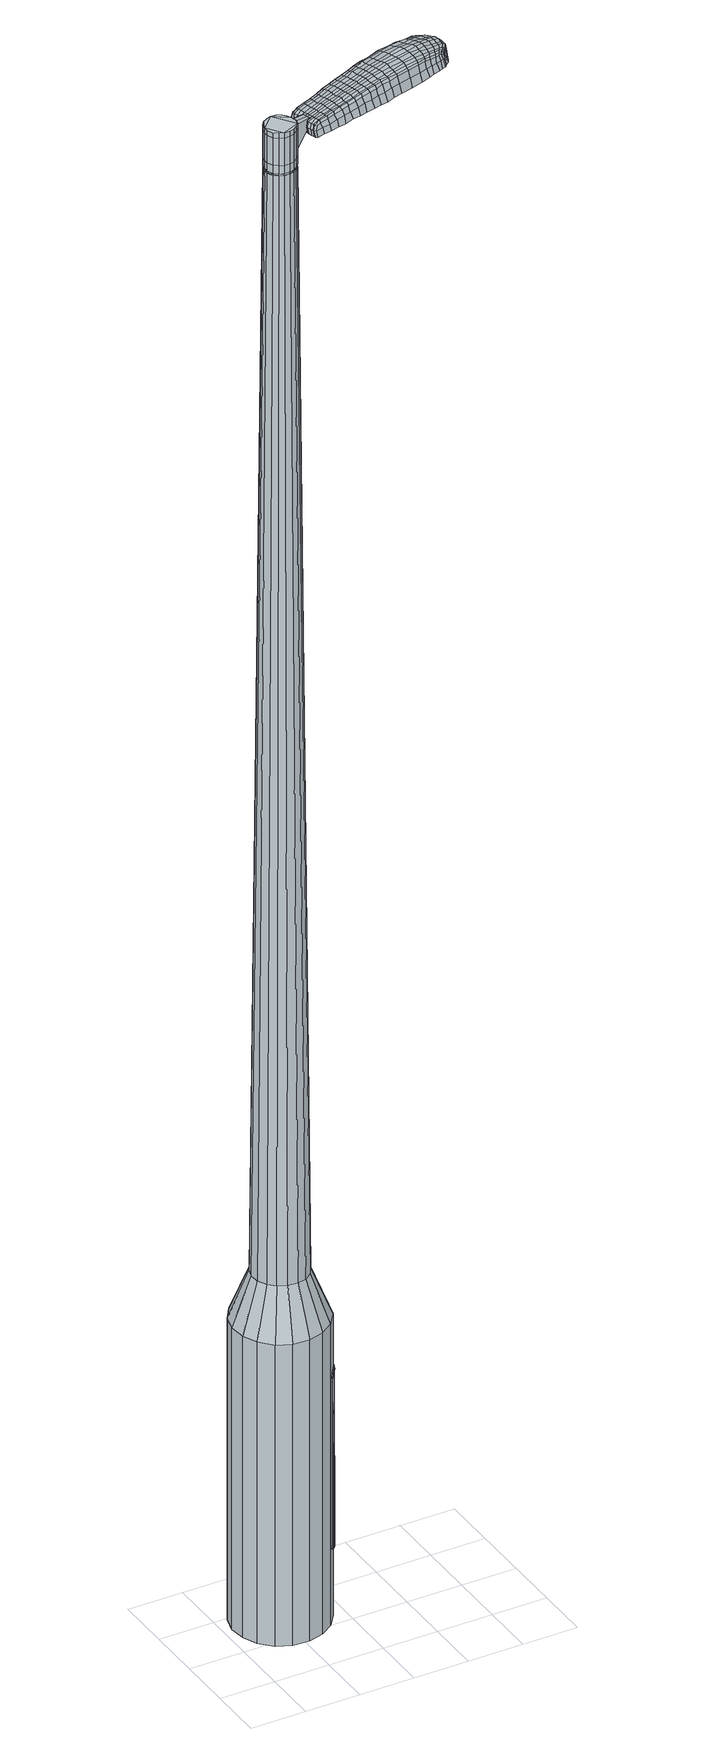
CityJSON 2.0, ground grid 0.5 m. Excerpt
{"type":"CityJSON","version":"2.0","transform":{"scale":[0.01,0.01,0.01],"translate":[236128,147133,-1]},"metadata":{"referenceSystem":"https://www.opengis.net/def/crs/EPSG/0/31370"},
"CityObjects":{
"object1":{"type":"GenericCityObject","attributes":{"cluster":446,"mean_distance_to_centroid":0.247,"new_centroid_x":236128.49,"new_centroid_y":147133.78,"mean_distance_to_camera":9.96,"H1":10.57,"H2":10.95,"Z_final":110.58,"cluster2":-1,"proj_x":236129.74,"proj_y":147138.42,"id_line":53758,"bearing_l":105.01,"distance":4.8,"orientation":"right","G_obj":15.01},"geometry":[{"type":"MultiSurface","lod":"2","boundaries":[[[0,1,2,3]],[[1,4,5,2]],[[4,6,7,5]],[[6,8,9,7]],[[8,10,11,9]],[[10,12,13,11]],[[12,14,15,13]],[[14,16,17,15]],[[16,18,19,17]],[[18,20,21,19]],[[20,22,23,21]],[[22,24,25,23]],[[24,26,27,25]],[[26,28,29,27]],[[28,30,31,29]],[[30,32,33,31]],[[32,34,35,33]],[[34,0,3,35]],[[36,37,38,39]],[[38,40,41,42]],[[41,43,42]],[[42,44,45,46]],[[45,47,46]],[[46,48,49,50]],[[49,51,50]],[[42,46,50,38]],[[50,52,39,38]],[[53,36,39]],[[2,5,7,35]],[[7,9,11,15]],[[11,13,15]],[[15,17,19,23]],[[19,21,23]],[[23,25,27,31]],[[27,29,31]],[[15,23,31,7]],[[31,33,35,7]],[[3,2,35]],[[1,0,54,55]],[[0,34,56,54]],[[34,32,57,56]],[[32,30,58,57]],[[30,28,59,58]],[[28,26,60,59]],[[26,24,61,60]],[[24,22,62,61]],[[22,20,63,62]],[[20,18,64,63]],[[18,16,65,64]],[[16,14,66,65]],[[14,12,67,66]],[[12,10,68,67]],[[10,8,69,68]],[[8,6,70,69]],[[6,4,71,70]],[[4,1,55,71]],[[55,54,72,73]],[[54,56,74,72]],[[56,57,75,74]],[[57,58,76,75]],[[58,59,77,76]],[[59,60,78,77]],[[60,61,79,78]],[[61,62,80,79]],[[62,63,81,80]],[[63,64,82,81]],[[64,65,83,82]],[[65,66,84,83]],[[66,67,85,84]],[[67,68,86,85]],[[68,69,87,86]],[[69,70,88,87]],[[70,71,89,88]],[[71,55,73,89]],[[72,90,91,92]],[[74,93,90,72]],[[75,94,93,74]],[[76,95,94,75]],[[96,97,95,76]],[[78,98,97,96]],[[99,100,98,78]],[[101,102,100,99]],[[103,104,102,101]],[[105,106,104,103]],[[107,108,106,105]],[[109,110,108,107]],[[111,112,110,109]],[[86,113,112,111]],[[114,115,113,86]],[[116,117,115,114]],[[118,119,117,116]],[[92,91,119,118]],[[120,121,122,123]],[[124,120,123,125]],[[126,124,125,127]],[[128,126,127,129]],[[130,128,129,131]],[[132,130,131,133]],[[134,132,133,135]],[[136,134,135,137]],[[138,136,137,139]],[[140,138,139,141]],[[142,140,141,143]],[[144,142,143,145]],[[146,144,145,147]],[[148,146,147,149]],[[150,148,149,151]],[[152,150,151,153]],[[73,72,92]],[[77,96,76]],[[77,78,96]],[[79,99,78]],[[79,80,101,99]],[[80,81,103,101]],[[81,82,105,103]],[[82,83,107,105]],[[83,84,109,107]],[[84,85,111,109]],[[85,86,111]],[[87,114,86]],[[87,88,116,114]],[[88,89,118,116]],[[89,73,92,118]],[[154,91,90]],[[154,155,119,91]],[[155,156,117,119]],[[156,157,115,117]],[[157,113,115]],[[158,112,113]],[[158,159,110,112]],[[159,160,108,110]],[[160,161,106,108]],[[161,162,104,106]],[[162,163,102,104]],[[163,164,100,102]],[[164,98,100]],[[165,97,98]],[[165,95,97]],[[39,52,152,166]],[[154,90,167,153]],[[53,39,166,121]],[[90,93,122,167]],[[36,53,121,120]],[[93,94,123,122]],[[37,36,120,124]],[[94,95,125,123]],[[38,37,124,126]],[[95,165,127,125]],[[40,38,126,128]],[[165,98,129,127]],[[41,40,128,130]],[[98,164,131,129]],[[43,41,130,132]],[[164,163,133,131]],[[42,43,132,134]],[[163,162,135,133]],[[44,42,134,136]],[[162,161,137,135]],[[45,44,136,138]],[[161,160,139,137]],[[47,45,138,140]],[[160,159,141,139]],[[46,47,140,142]],[[159,158,143,141]],[[48,46,142,144]],[[158,113,145,143]],[[49,48,144,146]],[[113,157,147,145]],[[51,49,146,148]],[[157,156,149,147]],[[50,51,148,150]],[[156,155,151,149]],[[52,50,150,152]],[[155,154,153,151]],[[152,153,168,169]],[[153,167,170,168]],[[167,122,171,170]],[[122,121,172,171]],[[121,166,173,172]],[[166,152,169,173]],[[174,175,176,177]],[[178,174,177,179]],[[174,178,180,181]],[[175,174,181,182]],[[183,184,185,186]],[[187,183,186,188]],[[183,187,189,190]],[[184,183,190,191]],[[192,193,194,195]],[[196,192,195,197]],[[192,196,198,199]],[[193,192,199,200]],[[201,202,203,204]],[[205,201,204,206]],[[201,205,207,208]],[[202,201,208,209]],[[210,211,212,213]],[[214,210,213,215]],[[210,214,216,217]],[[211,210,217,218]],[[219,220,221,222]],[[223,219,222,224]],[[219,223,225,226]],[[220,219,226,227]],[[228,229,230,231]],[[220,228,231,221]],[[228,220,227,232]],[[229,228,232,233]],[[234,235,236,237]],[[229,234,237,230]],[[234,229,233,238]],[[235,234,238,239]],[[240,178,179,241]],[[235,240,241,236]],[[240,235,239,242]],[[178,240,242,180]],[[243,244,245,246]],[[247,243,246,248]],[[243,247,249,250]],[[244,243,250,251]],[[252,253,254,255]],[[244,252,255,245]],[[252,244,251,256]],[[253,252,256,257]],[[258,259,260,261]],[[253,258,261,254]],[[258,253,257,262]],[[259,258,262,263]],[[264,265,266,267]],[[259,264,267,260]],[[264,259,263,268]],[[265,264,268,269]],[[270,175,182,271]],[[265,270,271,266]],[[270,265,269,272]],[[175,270,272,176]],[[273,274,275,276]],[[277,273,276,278]],[[273,277,279,280]],[[274,273,280,281]],[[282,283,284,285]],[[274,282,285,275]],[[282,274,281,286]],[[283,282,286,287]],[[288,289,290,291]],[[283,288,291,284]],[[288,283,287,292]],[[289,288,292,293]],[[294,187,188,295]],[[289,294,295,290]],[[294,289,293,296]],[[187,294,296,189]],[[297,298,299,300]],[[301,297,300,302]],[[297,301,303,304]],[[298,297,304,305]],[[306,307,308,309]],[[298,306,309,299]],[[306,298,305,310]],[[307,306,310,311]],[[312,313,314,315]],[[307,312,315,308]],[[312,307,311,316]],[[313,312,316,317]],[[318,319,320,321]],[[313,318,321,314]],[[318,313,317,322]],[[319,318,322,323]],[[324,184,191,325]],[[319,324,325,320]],[[324,319,323,326]],[[184,324,326,185]],[[327,213,212,328]],[[329,327,328,330]],[[327,329,331,332]],[[213,327,332,215]],[[333,329,330,334]],[[335,333,334,336]],[[333,335,337,338]],[[329,333,338,331]],[[339,335,336,340]],[[341,339,340,342]],[[339,341,343,344]],[[335,339,344,337]],[[345,341,342,346]],[[347,345,346,348]],[[345,347,349,350]],[[341,345,350,343]],[[351,347,348,352]],[[202,351,352,203]],[[351,202,209,353]],[[347,351,353,349]],[[354,355,200,199]],[[356,354,199,198]],[[354,356,357,358]],[[355,354,358,359]],[[360,361,359,358]],[[362,360,358,357]],[[360,362,363,364]],[[361,360,364,365]],[[366,367,365,364]],[[368,366,364,363]],[[366,368,369,370]],[[367,366,370,371]],[[372,373,371,370]],[[374,372,370,369]],[[372,374,207,205]],[[373,372,205,206]],[[375,376,377,378]],[[277,375,378,279]],[[375,277,278,379]],[[376,375,379,380]],[[381,196,197,382]],[[376,381,382,377]],[[381,376,380,383]],[[196,381,383,198]],[[384,385,386,387]],[[223,384,387,225]],[[384,223,224,388]],[[385,384,388,389]],[[390,391,392,393]],[[385,390,393,386]],[[390,385,389,394]],[[391,390,394,395]],[[396,193,200,397]],[[391,396,397,392]],[[396,391,395,398]],[[193,396,398,194]],[[399,400,401,402]],[[181,399,402,182]],[[399,181,180,403]],[[400,399,403,404]],[[405,406,407,408]],[[400,405,408,401]],[[405,400,404,409]],[[406,405,409,410]],[[411,204,203,412]],[[406,411,412,407]],[[411,406,410,413]],[[204,411,413,206]],[[414,415,416,417]],[[186,414,417,188]],[[414,186,185,418]],[[415,414,418,419]],[[420,208,207,421]],[[415,420,421,416]],[[420,415,419,422]],[[208,420,422,209]],[[423,424,425,426]],[[301,423,426,303]],[[423,301,302,427]],[[424,423,427,428]],[[429,214,215,430]],[[424,429,430,425]],[[429,424,428,431]],[[214,429,431,216]],[[432,433,434,435]],[[247,432,435,249]],[[432,247,248,436]],[[433,432,436,437]],[[438,439,440,441]],[[433,438,441,434]],[[438,433,437,442]],[[439,438,442,443]],[[444,211,218,445]],[[439,444,445,440]],[[444,439,443,446]],[[211,444,446,212]],[[447,448,437,436]],[[246,447,436,248]],[[447,246,245,449]],[[448,447,449,450]],[[451,452,443,442]],[[448,451,442,437]],[[451,448,450,453]],[[452,451,453,454]],[[455,328,212,446]],[[452,455,446,443]],[[455,452,454,456]],[[328,455,456,330]],[[457,458,459,460]],[[304,457,460,305]],[[457,304,303,426]],[[458,457,426,425]],[[461,332,331,462]],[[458,461,462,459]],[[461,458,425,430]],[[332,461,430,215]],[[463,464,450,449]],[[255,463,449,245]],[[463,255,254,465]],[[464,463,465,466]],[[467,468,454,453]],[[464,467,453,450]],[[467,464,466,469]],[[468,467,469,470]],[[471,334,330,456]],[[468,471,456,454]],[[471,468,470,472]],[[334,471,472,336]],[[473,474,475,476]],[[310,473,476,311]],[[473,310,305,460]],[[474,473,460,459]],[[477,338,337,478]],[[474,477,478,475]],[[477,474,459,462]],[[338,477,462,331]],[[479,480,466,465]],[[261,479,465,254]],[[479,261,260,481]],[[480,479,481,482]],[[483,484,470,469]],[[480,483,469,466]],[[483,480,482,485]],[[484,483,485,486]],[[487,340,336,472]],[[484,487,472,470]],[[487,484,486,488]],[[340,487,488,342]],[[489,490,491,492]],[[316,489,492,317]],[[489,316,311,476]],[[490,489,476,475]],[[493,344,343,494]],[[490,493,494,491]],[[493,490,475,478]],[[344,493,478,337]],[[495,496,482,481]],[[267,495,481,260]],[[495,267,266,497]],[[496,495,497,498]],[[499,500,486,485]],[[496,499,485,482]],[[499,496,498,501]],[[500,499,501,502]],[[503,346,342,488]],[[500,503,488,486]],[[503,500,502,504]],[[346,503,504,348]],[[505,506,507,508]],[[322,505,508,323]],[[505,322,317,492]],[[506,505,492,491]],[[509,350,349,510]],[[506,509,510,507]],[[509,506,491,494]],[[350,509,494,343]],[[511,512,498,497]],[[271,511,497,266]],[[511,271,182,402]],[[512,511,402,401]],[[513,514,502,501]],[[512,513,501,498]],[[513,512,401,408]],[[514,513,408,407]],[[515,352,348,504]],[[514,515,504,502]],[[515,514,407,412]],[[352,515,412,203]],[[516,517,419,418]],[[326,516,418,185]],[[516,326,323,508]],[[517,516,508,507]],[[518,353,209,422]],[[517,518,422,419]],[[518,517,507,510]],[[353,518,510,349]],[[519,520,380,379]],[[276,519,379,278]],[[519,276,275,521]],[[520,519,521,522]],[[523,356,198,383]],[[520,523,383,380]],[[523,520,522,524]],[[356,523,524,357]],[[525,526,527,528]],[[226,525,528,227]],[[525,226,225,387]],[[526,525,387,386]],[[529,530,531,532]],[[526,529,532,527]],[[529,526,386,393]],[[530,529,393,392]],[[533,355,359,534]],[[530,533,534,531]],[[533,530,392,397]],[[355,533,397,200]],[[535,536,522,521]],[[285,535,521,275]],[[535,285,284,537]],[[536,535,537,538]],[[539,362,357,524]],[[536,539,524,522]],[[539,536,538,540]],[[362,539,540,363]],[[541,542,543,544]],[[232,541,544,233]],[[541,232,227,528]],[[542,541,528,527]],[[545,546,547,548]],[[542,545,548,543]],[[545,542,527,532]],[[546,545,532,531]],[[549,361,365,550]],[[546,549,550,547]],[[549,546,531,534]],[[361,549,534,359]],[[551,552,538,537]],[[291,551,537,284]],[[551,291,290,553]],[[552,551,553,554]],[[555,368,363,540]],[[552,555,540,538]],[[555,552,554,556]],[[368,555,556,369]],[[557,558,559,560]],[[238,557,560,239]],[[557,238,233,544]],[[558,557,544,543]],[[561,562,563,564]],[[558,561,564,559]],[[561,558,543,548]],[[562,561,548,547]],[[565,367,371,566]],[[562,565,566,563]],[[565,562,547,550]],[[367,565,550,365]],[[567,568,554,553]],[[295,567,553,290]],[[567,295,188,417]],[[568,567,417,416]],[[569,374,369,556]],[[568,569,556,554]],[[569,568,416,421]],[[374,569,421,207]],[[570,571,404,403]],[[242,570,403,180]],[[570,242,239,560]],[[571,570,560,559]],[[572,573,410,409]],[[571,572,409,404]],[[572,571,559,564]],[[573,572,564,563]],[[574,373,206,413]],[[573,574,413,410]],[[574,573,563,566]],[[373,574,566,371]],[[575,576,577,578]],[[578,577,579,580]],[[581,579,577,582]],[[582,577,576,583]],[[584,585,586,587]],[[587,586,588,589]],[[590,588,586,591]],[[591,586,585,592]],[[593,594,595,596]],[[596,595,597,598]],[[599,597,595,600]],[[600,595,594,601]],[[602,603,604,605]],[[605,604,606,607]],[[608,606,604,609]],[[609,604,603,610]],[[611,612,613,614]],[[614,613,615,616]],[[617,615,613,618]],[[618,613,612,619]],[[620,621,622,623]],[[623,622,624,625]],[[626,624,622,627]],[[627,622,621,628]],[[629,630,631,632]],[[632,631,621,620]],[[628,621,631,633]],[[633,631,630,634]],[[635,636,637,638]],[[638,637,630,629]],[[634,630,637,639]],[[639,637,636,640]],[[580,579,641,642]],[[642,641,636,635]],[[640,636,641,643]],[[643,641,579,581]],[[644,645,646,647]],[[647,646,648,649]],[[650,648,646,651]],[[651,646,645,652]],[[653,654,655,656]],[[656,655,645,644]],[[652,645,655,657]],[[657,655,654,658]],[[659,660,661,662]],[[662,661,654,653]],[[658,654,661,663]],[[663,661,660,664]],[[665,666,667,668]],[[668,667,660,659]],[[664,660,667,669]],[[669,667,666,670]],[[583,576,671,672]],[[672,671,666,665]],[[670,666,671,673]],[[673,671,576,575]],[[674,675,676,677]],[[677,676,678,679]],[[680,678,676,681]],[[681,676,675,682]],[[683,684,685,686]],[[686,685,675,674]],[[682,675,685,687]],[[687,685,684,688]],[[689,690,691,692]],[[692,691,684,683]],[[688,684,691,693]],[[693,691,690,694]],[[589,588,695,696]],[[696,695,690,689]],[[694,690,695,697]],[[697,695,588,590]],[[698,699,700,701]],[[701,700,702,703]],[[704,702,700,705]],[[705,700,699,706]],[[707,708,709,710]],[[710,709,699,698]],[[706,699,709,711]],[[711,709,708,712]],[[713,714,715,716]],[[716,715,708,707]],[[712,708,715,717]],[[717,715,714,718]],[[719,720,721,722]],[[722,721,714,713]],[[718,714,721,723]],[[723,721,720,724]],[[592,585,725,726]],[[726,725,720,719]],[[724,720,725,727]],[[727,725,585,584]],[[611,614,728,729]],[[729,728,730,731]],[[732,730,728,172]],[[172,728,614,616]],[[731,730,733,734]],[[734,733,735,736]],[[737,735,733,738]],[[738,733,730,732]],[[736,735,739,740]],[[740,739,741,742]],[[743,741,739,744]],[[744,739,735,737]],[[742,741,745,746]],[[746,745,747,748]],[[749,747,745,750]],[[750,745,741,743]],[[748,747,751,752]],[[752,751,603,602]],[[610,603,751,753]],[[753,751,747,749]],[[601,754,755,600]],[[600,755,756,599]],[[757,756,755,758]],[[758,755,754,759]],[[759,760,761,758]],[[758,761,762,757]],[[763,762,761,764]],[[764,761,760,765]],[[765,766,767,764]],[[764,767,768,763]],[[769,768,767,770]],[[770,767,766,771]],[[771,772,773,770]],[[770,773,774,769]],[[608,774,773,606]],[[606,773,772,607]],[[775,776,777,778]],[[778,777,678,680]],[[679,678,777,779]],[[779,777,776,780]],[[598,597,781,782]],[[782,781,776,775]],[[780,776,781,783]],[[783,781,597,599]],[[784,785,786,787]],[[787,786,624,626]],[[625,624,786,788]],[[788,786,785,789]],[[790,791,792,793]],[[793,792,785,784]],[[789,785,792,794]],[[794,792,791,795]],[[601,594,796,797]],[[797,796,791,790]],[[795,791,796,798]],[[798,796,594,593]],[[799,800,801,802]],[[802,801,582,583]],[[581,582,801,803]],[[803,801,800,804]],[[805,806,807,808]],[[808,807,800,799]],[[804,800,807,809]],[[809,807,806,810]],[[602,605,811,812]],[[812,811,806,805]],[[810,806,811,813]],[[813,811,605,607]],[[814,815,816,817]],[[817,816,587,589]],[[584,587,816,818]],[[818,816,815,819]],[[608,609,820,821]],[[821,820,815,814]],[[819,815,820,822]],[[822,820,609,610]],[[823,824,825,826]],[[826,825,702,704]],[[703,702,825,827]],[[827,825,824,828]],[[616,615,829,830]],[[830,829,824,823]],[[828,824,829,831]],[[831,829,615,617]],[[832,833,648,834]],[[834,648,650]],[[649,648,835]],[[835,648,833,836]],[[837,838,839,840]],[[840,839,833,832]],[[836,833,839,841]],[[841,839,838,842]],[[619,612,843,844]],[[844,843,838,837]],[[842,838,843,845]],[[845,843,612,611]],[[836,846,847,835]],[[835,847,647,649]],[[644,647,847,848]],[[847,846,848]],[[842,849,850,841]],[[841,850,846,836]],[[848,846,850,851]],[[851,850,849,852]],[[611,729,853,845]],[[845,853,849,842]],[[852,849,853,854]],[[854,853,729,731]],[[855,856,857,858]],[[858,857,705,706]],[[704,705,857,826]],[[826,857,856,823]],[[732,172,859,860]],[[860,859,856,855]],[[823,856,859,830]],[[830,859,172,616]],[[861,862,848]],[[848,862,656,644]],[[653,656,862,863]],[[863,862,861,864]],[[852,865,866,851]],[[851,866,861,848]],[[864,861,866,867]],[[867,866,865,868]],[[731,734,869,854]],[[854,869,865,852]],[[868,865,869,870]],[[870,869,734,736]],[[871,872,873,874]],[[874,873,711,712]],[[706,711,873,858]],[[858,873,872,855]],[[737,738,875,876]],[[876,875,872,871]],[[855,872,875,860]],[[860,875,738,732]],[[864,877,878,863]],[[863,878,662,653]],[[659,662,878,879]],[[879,878,877,880]],[[868,881,882,867]],[[867,882,877,864]],[[880,877,882,883]],[[883,882,881,884]],[[736,740,885,870]],[[870,885,881,868]],[[884,881,885,886]],[[886,885,740,742]],[[887,888,889,890]],[[890,889,717,718]],[[712,717,889,874]],[[874,889,888,871]],[[743,744,891,892]],[[892,891,888,887]],[[871,888,891,876]],[[876,891,744,737]],[[880,893,894,879]],[[879,894,668,659]],[[665,668,894,895]],[[895,894,893,896]],[[884,897,898,883]],[[883,898,893,880]],[[896,893,898,899]],[[899,898,897,900]],[[742,746,901,886]],[[886,901,897,884]],[[900,897,901,902]],[[902,901,746,748]],[[903,904,905,906]],[[906,905,723,724]],[[718,723,905,890]],[[890,905,904,887]],[[749,750,907,908]],[[908,907,904,903]],[[887,904,907,892]],[[892,907,750,743]],[[896,909,910,895]],[[895,910,672,665]],[[583,672,910,802]],[[802,910,909,799]],[[900,911,912,899]],[[899,912,909,896]],[[799,909,912,808]],[[808,912,911,805]],[[748,752,913,902]],[[902,913,911,900]],[[805,911,913,812]],[[812,913,752,602]],[[819,914,915,818]],[[818,915,727,584]],[[724,727,915,906]],[[906,915,914,903]],[[610,753,916,822]],[[822,916,914,819]],[[903,914,916,908]],[[908,916,753,749]],[[780,917,918,779]],[[779,918,677,679]],[[674,677,918,919]],[[919,918,917,920]],[[599,756,921,783]],[[783,921,917,780]],[[920,917,921,922]],[[922,921,756,757]],[[923,924,925,926]],[[926,925,627,628]],[[626,627,925,787]],[[787,925,924,784]],[[927,928,929,930]],[[930,929,924,923]],[[784,924,929,793]],[[793,929,928,790]],[[759,754,931,932]],[[932,931,928,927]],[[790,928,931,797]],[[797,931,754,601]],[[920,933,934,919]],[[919,934,686,674]],[[683,686,934,935]],[[935,934,933,936]],[[757,762,937,922]],[[922,937,933,920]],[[936,933,937,938]],[[938,937,762,763]],[[939,940,941,942]],[[942,941,633,634]],[[628,633,941,926]],[[926,941,940,923]],[[943,944,945,946]],[[946,945,940,939]],[[923,940,945,930]],[[930,945,944,927]],[[765,760,947,948]],[[948,947,944,943]],[[927,944,947,932]],[[932,947,760,759]],[[936,949,950,935]],[[935,950,692,683]],[[689,692,950,951]],[[951,950,949,952]],[[763,768,953,938]],[[938,953,949,936]],[[952,949,953,954]],[[954,953,768,769]],[[955,956,957,958]],[[958,957,639,640]],[[634,639,957,942]],[[942,957,956,939]],[[959,960,961,962]],[[962,961,956,955]],[[939,956,961,946]],[[946,961,960,943]],[[771,766,963,964]],[[964,963,960,959]],[[943,960,963,948]],[[948,963,766,765]],[[952,965,966,951]],[[951,966,696,689]],[[589,696,966,817]],[[817,966,965,814]],[[769,774,967,954]],[[954,967,965,952]],[[814,965,967,821]],[[821,967,774,608]],[[804,968,969,803]],[[803,969,643,581]],[[640,643,969,958]],[[958,969,968,955]],[[810,970,971,809]],[[809,971,968,804]],[[955,968,971,962]],[[962,971,970,959]],[[607,772,972,813]],[[813,972,970,810]],[[959,970,972,964]],[[964,972,772,771]],[[575,578,177,176]],[[578,580,179,177]],[[590,591,190,189]],[[591,592,191,190]],[[593,596,195,194]],[[596,598,197,195]],[[617,618,217,216]],[[618,619,218,217]],[[620,623,222,221]],[[623,625,224,222]],[[629,632,231,230]],[[632,620,221,231]],[[635,638,237,236]],[[638,629,230,237]],[[580,642,241,179]],[[642,635,236,241]],[[650,651,250,249]],[[651,652,251,250]],[[652,657,256,251]],[[657,658,257,256]],[[658,663,262,257]],[[663,664,263,262]],[[664,669,268,263]],[[669,670,269,268]],[[670,673,272,269]],[[673,575,176,272]],[[680,681,280,279]],[[681,682,281,280]],[[682,687,286,281]],[[687,688,287,286]],[[688,693,292,287]],[[693,694,293,292]],[[694,697,296,293]],[[697,590,189,296]],[[698,701,300,299]],[[701,703,302,300]],[[707,710,309,308]],[[710,698,299,309]],[[713,716,315,314]],[[716,707,308,315]],[[719,722,321,320]],[[722,713,314,321]],[[592,726,325,191]],[[726,719,320,325]],[[775,778,378,377]],[[778,680,279,378]],[[598,782,382,197]],[[782,775,377,382]],[[625,788,388,224]],[[788,789,389,388]],[[789,794,394,389]],[[794,795,395,394]],[[795,798,398,395]],[[798,593,194,398]],[[703,827,427,302]],[[827,828,428,427]],[[828,831,431,428]],[[831,617,216,431]],[[832,834,435,434]],[[834,650,249,435]],[[837,840,441,440]],[[840,832,434,441]],[[619,844,445,218]],[[844,837,440,445]],[[973,974,975,976]],[[977,978,976,975]],[[979,980,981,982]],[[983,984,985,986]],[[974,987,988,975]],[[989,977,975,988]],[[990,979,982,991]],[[992,993,984,983]],[[987,994,995,988]],[[995,996,989,988]],[[997,990,991,998]],[[999,993,992,1000]],[[994,1001,1002,995]],[[1002,1003,996,995]],[[1004,997,998,1005]],[[1006,999,1000,1007]],[[1008,1009,1010,1011]],[[1012,1013,1009,1008]],[[1012,1014,1015,1013]],[[1014,1016,1017,1015]],[[1018,1019,1020,1021]],[[1022,1023,1019,1018]],[[1024,1025,1023,1022]],[[1026,1027,1025,1024]],[[1021,1010,1009,1018]],[[1018,1009,1013,1022]],[[1013,1015,1024,1022]],[[1015,1017,1026,1024]],[[982,981,978,977]],[[991,982,977,989]],[[996,998,991,989]],[[1003,1005,998,996]],[[983,986,980,979]],[[992,983,979,990]],[[1000,992,990,997]],[[1007,1000,997,1004]],[[984,1008,1011,985]],[[993,1012,1008,984]],[[1014,1012,993,999]],[[1016,1014,999,1006]],[[1028,1029,1030,1031]],[[1030,1032,1033,1034]],[[1030,1034,1035,1036]],[[1030,1036,1031]],[[1037,1028,1031,1038]],[[1039,1038,1031,1040]],[[1041,1040,1031]],[[1042,1030,1029,1043]],[[1044,1042,1043,1045]],[[1046,1044,1045,1047]],[[1048,1046,1047,1049]],[[1050,1048,1049,1051]],[[1051,1052,1053,1054]],[[1051,1054,1055,1056]],[[1051,1056,1057,1058]],[[1057,1059,1060,1061]],[[1057,1061,1062,1063]],[[1057,1063,1058]],[[1051,1058,1050]],[[1064,1065,1029,1028]],[[1066,1067,1032,1030]],[[1068,1069,1041,1031]],[[1065,1070,1043,1029]],[[1071,1066,1030,1042]],[[1070,1072,1045,1043]],[[1073,1071,1042,1044]],[[1072,1074,1047,1045]],[[1075,1073,1044,1046]],[[1074,1076,1049,1047]],[[1077,1075,1046,1048]],[[1076,1078,1051,1049]],[[1079,1077,1048,1050]],[[1078,1080,1052,1051]],[[1081,1082,1059,1057]],[[1083,1079,1050,1058]],[[1053,1052,1080,1084]],[[1054,1053,1084,1085]],[[1055,1054,1085,1086]],[[1056,1055,1086,1087]],[[1057,1056,1087,1081]],[[1088,1064,1028,1037]],[[1089,1088,1037,1038]],[[1090,1089,1038,1039]],[[1091,1090,1039,1040]],[[1069,1091,1040,1041]],[[1033,1032,1067,1092]],[[1060,1059,1082,1093]],[[1034,1033,1092,1094]],[[1035,1034,1094,1095]],[[1036,1035,1095,1096]],[[1031,1036,1096,1068]],[[1061,1060,1093,1097]],[[1062,1061,1097,1098]],[[1063,1062,1098,1099]],[[1058,1063,1099,1083]]]}]}
},
"vertices":[
[91,91,384],[93,76,384],[93,76,96],[91,91,96],[89,62,384],[89,62,96],[80,50,384],[80,50,96],[68,42,384],[68,42,96],[54,38,384],[54,38,96],[39,39,384],[39,39,96],[26,45,384],[26,45,96],[16,56,384],[16,56,96],[10,69,384],[10,69,96],[8,84,384],[8,84,96],[12,98,384],[12,98,96],[20,110,384],[20,110,96],[32,119,384],[32,119,96],[47,122,384],[47,122,96],[61,121,384],[61,121,96],[75,115,384],[75,115,96],[85,104,384],[85,104,96],[58,91,1524],[54,93,1524],[49,94,1524],[63,84,1524],[45,92,1524],[41,90,1524],[37,81,1524],[38,86,1524],[37,77,1524],[39,72,1524],[47,67,1524],[43,69,1524],[52,67,1524],[56,68,1524],[63,74,1524],[60,71,1524],[64,79,1524],[61,88,1524],[75,87,429],[75,78,429],[71,95,429],[65,101,429],[57,104,429],[48,105,429],[40,103,429],[33,98,429],[28,91,429],[25,82,429],[26,74,429],[30,66,429],[36,60,429],[44,56,429],[53,55,429],[61,57,429],[68,62,429],[73,70,429],[63,84,1483],[64,79,1483],[61,88,1483],[58,91,1483],[54,93,1483],[49,94,1483],[45,92,1483],[41,90,1483],[38,86,1483],[37,81,1483],[37,77,1483],[39,72,1483],[43,69,1483],[47,67,1483],[52,67,1483],[56,68,1483],[60,71,1483],[63,74,1483],[63,84,1485],[63,79,1485],[63,79,1483],[61,88,1485],[58,91,1485],[54,93,1485],[49,93,1483],[49,93,1485],[45,92,1485],[41,89,1483],[41,89,1485],[39,86,1483],[39,86,1485],[38,81,1483],[38,81,1485],[38,77,1483],[38,77,1485],[40,73,1483],[40,73,1485],[43,70,1483],[43,70,1485],[47,68,1483],[47,68,1485],[52,67,1485],[56,69,1483],[56,69,1485],[59,71,1483],[59,71,1485],[62,75,1483],[62,75,1485],[58,91,1519],[61,88,1519],[61,88,1493],[58,91,1493],[54,93,1519],[54,93,1493],[49,94,1519],[49,94,1493],[45,92,1519],[45,92,1493],[41,90,1519],[41,90,1493],[38,86,1519],[38,86,1493],[37,81,1519],[37,81,1493],[37,77,1519],[37,77,1493],[39,72,1519],[39,72,1493],[43,69,1519],[43,69,1493],[47,67,1519],[47,67,1493],[52,67,1519],[52,67,1493],[56,68,1519],[56,68,1493],[60,71,1519],[60,71,1493],[63,74,1519],[63,74,1493],[64,79,1519],[64,79,1493],[64,79,1485],[63,74,1485],[60,71,1485],[56,68,1485],[47,67,1485],[43,69,1485],[39,72,1485],[37,77,1485],[37,81,1485],[38,86,1485],[41,90,1485],[49,94,1485],[63,84,1519],[63,84,1493],[82,85,1513],[82,85,1518],[81,88,1513],[81,92,1513],[81,92,1518],[81,88,1518],[158,89,1519],[151,87,1518],[153,86,1509],[160,88,1510],[166,91,1519],[168,90,1510],[165,92,1526],[157,90,1525],[150,89,1525],[148,126,1519],[141,124,1518],[141,122,1525],[148,124,1525],[157,129,1519],[156,127,1526],[157,130,1510],[149,128,1510],[142,126,1509],[224,128,1519],[225,125,1519],[225,125,1513],[225,128,1513],[222,132,1519],[222,132,1513],[220,131,1524],[222,128,1524],[223,124,1524],[152,109,1530],[145,107,1529],[146,104,1529],[153,106,1530],[161,111,1531],[162,108,1531],[160,115,1530],[151,112,1530],[144,110,1529],[74,88,1512],[75,85,1512],[76,86,1517],[75,88,1517],[73,91,1512],[75,91,1517],[74,91,1506],[75,88,1506],[76,85,1506],[215,105,1519],[212,104,1519],[213,103,1512],[216,104,1512],[217,107,1518],[218,106,1512],[216,107,1522],[214,107,1523],[211,105,1524],[207,102,1519],[202,101,1519],[203,99,1512],[209,101,1512],[207,104,1524],[201,102,1525],[196,99,1519],[189,97,1519],[190,95,1511],[198,98,1511],[195,100,1526],[188,98,1526],[178,94,1519],[179,93,1510],[177,95,1526],[86,74,1513],[93,75,1513],[92,76,1518],[85,75,1517],[80,73,1512],[81,74,1516],[81,72,1506],[87,73,1507],[94,74,1507],[101,77,1514],[108,78,1515],[107,79,1520],[99,78,1519],[102,76,1507],[109,77,1507],[115,80,1515],[123,81,1516],[121,82,1522],[114,81,1521],[117,79,1508],[124,80,1508],[130,83,1517],[137,84,1517],[136,85,1524],[128,84,1523],[131,82,1508],[139,83,1509],[144,86,1518],[143,87,1524],[146,85,1509],[206,140,1519],[203,140,1519],[203,138,1524],[207,139,1523],[209,140,1518],[208,139,1522],[209,142,1512],[207,142,1512],[204,141,1512],[198,139,1519],[193,138,1519],[192,136,1525],[198,138,1524],[199,141,1512],[193,140,1512],[187,137,1519],[179,135,1519],[179,133,1526],[186,135,1526],[188,138,1511],[180,136,1511],[168,132,1519],[167,130,1526],[169,134,1510],[78,103,1513],[85,105,1513],[86,107,1507],[79,104,1507],[73,101,1512],[73,102,1506],[74,101,1516],[78,102,1517],[85,104,1518],[92,108,1514],[99,110,1515],[100,112,1507],[93,109,1507],[92,106,1519],[99,109,1520],[107,113,1515],[114,115,1516],[114,117,1508],[107,114,1508],[106,111,1521],[113,113,1522],[121,117,1517],[128,120,1517],[129,121,1509],[121,119,1508],[120,116,1523],[127,118,1524],[135,122,1518],[135,124,1509],[134,120,1524],[81,89,1519],[81,87,1519],[88,91,1520],[89,89,1520],[87,94,1520],[80,92,1519],[95,93,1522],[96,91,1522],[102,95,1523],[103,93,1523],[101,98,1523],[94,96,1521],[109,97,1524],[110,94,1524],[117,99,1525],[117,96,1525],[116,102,1525],[109,100,1524],[124,101,1526],[124,98,1526],[131,103,1527],[132,100,1527],[130,106,1527],[123,104,1526],[138,105,1528],[139,102,1528],[137,108,1528],[219,127,1527],[220,123,1527],[217,131,1526],[213,129,1527],[215,126,1528],[216,122,1528],[209,124,1529],[210,121,1529],[207,128,1528],[200,126,1530],[202,122,1530],[203,119,1530],[195,120,1531],[196,117,1531],[193,124,1530],[184,122,1531],[186,118,1531],[187,114,1531],[173,115,1531],[174,111,1531],[172,118,1531],[211,140,1518],[214,138,1519],[215,139,1513],[212,141,1513],[210,139,1523],[213,137,1523],[218,135,1519],[219,136,1513],[217,135,1524],[219,108,1518],[221,110,1518],[219,111,1523],[217,109,1523],[220,107,1513],[222,110,1513],[222,113,1519],[224,117,1519],[223,117,1524],[221,113,1523],[223,113,1513],[225,117,1513],[225,121,1519],[223,120,1524],[226,121,1513],[156,91,1528],[156,93,1528],[149,92,1528],[149,90,1527],[165,93,1528],[164,95,1529],[155,96,1529],[155,99,1530],[147,98,1529],[148,94,1528],[164,98,1529],[163,101,1530],[154,102,1530],[147,101,1529],[163,105,1531],[148,123,1528],[149,121,1529],[157,123,1529],[156,125,1528],[141,121,1527],[142,118,1528],[150,117,1529],[158,119,1530],[143,115,1528],[71,99,1512],[72,97,1512],[73,97,1517],[73,99,1517],[72,100,1506],[72,98,1506],[73,94,1512],[74,94,1517],[73,95,1506],[78,74,1512],[78,75,1512],[79,75,1506],[79,73,1506],[79,74,1517],[79,76,1517],[77,77,1512],[76,80,1512],[77,80,1506],[78,77,1506],[78,78,1517],[77,81,1517],[76,83,1512],[77,83,1506],[77,83,1517],[84,76,1519],[84,77,1519],[92,77,1520],[91,79,1520],[83,80,1519],[83,82,1519],[91,81,1520],[90,84,1520],[82,84,1519],[89,86,1520],[78,101,1519],[78,99,1519],[85,101,1520],[85,103,1520],[79,96,1519],[86,98,1520],[99,79,1521],[98,81,1521],[106,81,1522],[106,82,1522],[98,83,1521],[97,86,1521],[105,85,1522],[104,87,1523],[96,88,1522],[104,90,1523],[92,105,1521],[93,103,1521],[100,105,1522],[99,107,1522],[93,100,1521],[100,102,1522],[113,82,1523],[113,84,1523],[121,84,1524],[120,85,1524],[112,86,1523],[112,89,1524],[120,88,1525],[119,91,1525],[111,92,1524],[118,94,1525],[106,110,1523],[107,108,1523],[114,110,1524],[113,112,1524],[108,104,1524],[115,106,1525],[128,85,1525],[127,87,1525],[135,87,1526],[135,89,1526],[127,90,1526],[126,92,1526],[134,91,1527],[133,94,1527],[125,95,1526],[132,97,1527],[120,114,1525],[121,112,1525],[128,114,1526],[127,116,1526],[122,108,1526],[129,110,1527],[142,88,1527],[142,90,1527],[141,93,1527],[140,96,1528],[140,99,1528],[134,118,1527],[135,116,1527],[136,113,1528],[208,138,1525],[210,137,1525],[204,138,1526],[207,136,1526],[214,134,1526],[210,133,1527],[215,108,1525],[217,110,1525],[213,109,1526],[212,107,1525],[218,113,1525],[220,116,1526],[216,115,1527],[215,112,1526],[220,120,1526],[216,118,1527],[199,137,1526],[201,135,1527],[193,135,1527],[195,134,1528],[204,132,1528],[198,130,1529],[207,105,1526],[208,107,1527],[202,105,1528],[201,103,1527],[209,110,1527],[210,113,1528],[203,111,1529],[203,108,1528],[210,117,1528],[203,115,1530],[187,134,1528],[189,132,1529],[179,132,1528],[180,130,1529],[191,128,1529],[182,126,1530],[195,101,1528],[196,103,1528],[188,101,1529],[188,99,1528],[196,106,1529],[196,110,1530],[188,107,1530],[188,104,1530],[196,113,1530],[187,111,1531],[168,129,1529],[169,127,1529],[170,123,1530],[176,96,1528],[176,98,1529],[176,101,1530],[176,104,1530],[175,108,1531],[152,88,1509],[151,89,1518],[158,91,1518],[159,90,1509],[166,93,1519],[168,92,1510],[165,94,1525],[156,92,1525],[149,90,1525],[142,120,1525],[142,122,1518],[149,124,1518],[148,123,1525],[157,127,1519],[157,125,1525],[158,128,1510],[150,126,1509],[143,124,1509],[223,124,1513],[222,124,1519],[222,127,1519],[222,128,1513],[220,131,1519],[221,131,1513],[218,130,1524],[220,127,1524],[221,124,1524],[146,104,1528],[146,107,1528],[153,109,1529],[153,106,1529],[161,111,1529],[162,108,1529],[160,115,1529],[152,112,1529],[145,110,1528],[78,86,1516],[77,86,1512],[76,88,1512],[77,89,1516],[76,91,1512],[77,91,1516],[76,92,1506],[77,89,1506],[78,86,1506],[212,105,1512],[211,106,1519],[214,107,1518],[215,106,1512],[216,108,1518],[217,107,1512],[215,109,1522],[213,108,1523],[210,107,1523],[203,101,1512],[201,102,1519],[207,104,1519],[208,103,1512],[206,105,1524],[200,104,1525],[190,97,1511],[188,98,1519],[196,101,1519],[197,100,1511],[195,102,1525],[187,100,1526],[177,96,1519],[179,94,1510],[176,97,1526],[92,78,1518],[93,77,1513],[85,76,1513],[85,77,1517],[80,75,1512],[81,76,1515],[82,74,1506],[87,75,1506],[94,76,1507],[107,81,1520],[108,80,1514],[100,79,1514],[99,80,1519],[101,78,1507],[109,79,1507],[121,84,1522],[122,83,1516],[115,82,1515],[114,83,1521],[116,81,1508],[124,82,1508],[135,87,1523],[137,86,1517],[129,85,1516],[128,86,1522],[131,84,1508],[138,85,1508],[144,88,1517],[142,89,1524],[145,87,1509],[203,136,1523],[203,138,1519],[206,138,1518],[206,137,1523],[209,138,1518],[208,137,1522],[209,140,1512],[207,140,1512],[204,139,1512],[193,135,1525],[193,136,1519],[199,137,1519],[198,136,1524],[199,139,1512],[194,138,1512],[179,131,1526],[180,133,1519],[187,135,1519],[187,133,1525],[188,136,1511],[180,135,1511],[168,130,1519],[168,128,1526],[169,132,1510],[87,105,1507],[86,104,1513],[79,101,1513],[79,103,1506],[74,99,1512],[75,101,1506],[75,99,1515],[79,100,1517],[86,102,1518],[101,110,1507],[100,108,1514],[93,106,1514],[94,107,1507],[93,105,1519],[100,107,1520],[115,115,1508],[114,113,1516],[107,111,1515],[108,112,1508],[107,109,1521],[114,112,1522],[129,119,1508],[128,118,1517],[121,115,1516],[122,117,1508],[121,114,1522],[128,116,1523],[135,120,1517],[136,122,1509],[135,118,1524],[82,90,1518],[82,87,1518],[88,91,1519],[89,89,1519],[88,94,1519],[96,93,1520],[96,91,1520],[103,95,1521],[103,93,1521],[102,98,1521],[95,96,1520],[110,97,1523],[111,95,1523],[117,99,1524],[118,97,1524],[116,102,1524],[109,100,1523],[124,101,1525],[125,98,1525],[131,103,1526],[132,100,1526],[131,106,1526],[123,104,1525],[138,105,1527],[139,102,1527],[138,108,1527],[219,123,1526],[218,126,1526],[216,130,1525],[212,129,1526],[214,125,1526],[215,122,1526],[209,121,1528],[208,124,1528],[206,127,1527],[200,125,1528],[201,122,1529],[202,119,1529],[195,117,1530],[194,120,1530],[193,124,1529],[184,121,1530],[186,118,1530],[187,115,1530],[174,111,1530],[173,115,1530],[172,118,1530],[213,138,1513],[213,137,1518],[210,138,1518],[211,139,1512],[209,137,1523],[212,136,1523],[216,134,1519],[217,135,1513],[215,133,1523],[217,112,1523],[219,111,1518],[217,109,1518],[216,110,1523],[218,109,1512],[220,111,1512],[221,117,1523],[222,118,1519],[220,114,1519],[219,114,1523],[221,114,1513],[223,117,1513],[222,121,1519],[221,121,1524],[223,121,1513],[149,92,1527],[156,94,1527],[156,93,1527],[149,91,1526],[164,95,1527],[164,96,1528],[148,98,1528],[155,100,1528],[155,97,1528],[148,95,1527],[164,99,1528],[163,102,1529],[154,103,1529],[147,101,1528],[163,105,1529],[157,123,1528],[149,120,1527],[148,122,1527],[157,124,1527],[142,119,1526],[142,118,1527],[150,116,1528],[159,119,1528],[143,114,1527],[75,98,1516],[74,98,1512],[73,99,1512],[74,99,1516],[74,100,1506],[75,99,1506],[75,95,1512],[76,95,1516],[75,96,1506],[81,75,1506],[80,76,1512],[81,74,1506],[80,76,1516],[80,77,1516],[79,80,1506],[78,81,1512],[79,78,1512],[80,78,1506],[80,79,1516],[79,81,1516],[78,83,1512],[79,83,1506],[79,84,1516],[85,78,1518],[85,77,1518],[92,79,1519],[84,82,1518],[84,80,1518],[91,82,1519],[90,84,1519],[83,85,1518],[90,87,1519],[86,101,1519],[79,99,1518],[79,100,1518],[86,102,1519],[80,96,1518],[87,98,1519],[99,81,1520],[99,80,1520],[106,82,1521],[106,83,1521],[98,86,1520],[98,83,1520],[106,85,1521],[105,88,1521],[97,88,1520],[104,90,1521],[100,105,1521],[93,103,1520],[93,104,1520],[100,106,1521],[94,100,1520],[101,102,1521],[113,84,1522],[114,83,1522],[121,85,1523],[121,86,1523],[112,89,1522],[113,87,1522],[120,88,1523],[119,91,1524],[111,92,1523],[119,94,1524],[114,110,1523],[107,107,1522],[107,109,1522],[114,111,1523],[108,104,1522],[115,106,1523],[128,88,1524],[128,87,1524],[135,88,1525],[135,89,1525],[126,93,1525],[127,90,1524],[134,92,1525],[134,95,1526],[126,96,1525],[133,97,1526],[128,114,1525],[121,112,1524],[121,113,1524],[128,115,1525],[122,108,1524],[129,110,1525],[142,91,1526],[142,90,1526],[141,96,1527],[141,93,1526],[140,99,1527],[135,116,1526],[135,117,1526],[136,112,1526],[210,135,1524],[207,136,1524],[204,136,1525],[206,135,1525],[213,133,1525],[209,132,1525],[212,109,1525],[215,111,1524],[214,109,1524],[211,108,1525],[215,115,1526],[218,117,1525],[217,114,1524],[214,112,1525],[219,120,1525],[215,119,1526],[201,134,1526],[199,135,1526],[193,134,1526],[195,133,1527],[204,131,1526],[197,129,1527],[201,106,1527],[207,108,1526],[206,106,1526],[201,104,1526],[202,112,1528],[209,114,1527],[208,111,1526],[202,109,1527],[209,117,1527],[202,115,1528],[189,131,1527],[187,132,1527],[179,130,1527],[181,129,1528],[191,128,1528],[182,126,1529],[187,102,1528],[195,104,1527],[195,103,1527],[187,101,1527],[188,108,1529],[196,110,1529],[196,107,1528],[188,105,1528],[196,113,1529],[187,111,1530],[169,126,1528],[168,127,1528],[171,122,1529],[176,99,1528],[176,98,1528],[175,105,1529],[176,102,1529],[175,108,1530],[81,74,1508],[79,81,1508],[111,88,1509],[113,80,1509],[132,93,1510],[134,85,1510],[171,102,1512],[173,93,1512],[156,89,1511],[153,98,1511],[188,107,1513],[201,111,1514],[203,102,1514],[190,98,1513],[78,87,1508],[109,96,1509],[130,101,1510],[168,111,1512],[151,107,1511],[186,116,1513],[198,120,1514],[76,94,1508],[107,103,1509],[128,109,1510],[166,120,1512],[148,116,1511],[196,128,1514],[183,125,1513],[74,100,1508],[105,111,1509],[125,118,1510],[163,129,1512],[146,125,1511],[194,137,1514],[181,134,1513],[214,115,1514],[218,117,1514],[220,111,1514],[216,107,1514],[211,123,1514],[216,124,1514],[209,131,1514],[214,131,1514],[207,139,1514],[212,138,1514],[222,121,1515],[224,125,1515],[224,124,1515],[223,117,1515],[221,125,1515],[224,126,1515],[219,130,1515],[223,127,1515],[218,134,1515],[223,128,1515],[58,123,334],[63,122,334],[63,122,165],[48,124,171],[58,123,165],[55,123,165],[52,123,166],[50,123,167],[49,124,169],[55,123,334],[52,123,333],[50,123,332],[49,124,331],[48,124,328],[76,116,165],[76,116,334],[86,105,165],[86,105,334],[93,91,165],[93,91,334],[94,76,165],[94,76,334],[90,62,165],[90,62,334],[88,58,334],[86,55,334],[84,53,333],[83,51,332],[82,50,331],[82,50,328],[88,58,165],[82,50,171],[82,50,169],[83,51,167],[84,53,166],[86,55,165],[58,120,334],[62,119,334],[62,119,165],[58,120,165],[48,121,171],[48,121,328],[74,113,334],[74,113,165],[84,103,334],[84,103,165],[90,91,334],[90,91,165],[91,77,334],[91,77,165],[88,63,334],[88,63,165],[86,60,334],[80,51,328],[80,51,171],[86,60,165],[84,57,334],[82,55,333],[81,53,332],[80,52,331],[55,120,334],[52,120,333],[50,121,332],[49,121,331],[55,120,165],[80,52,169],[52,120,166],[50,121,167],[49,121,169],[81,53,167],[82,55,166],[84,57,165]
]}
